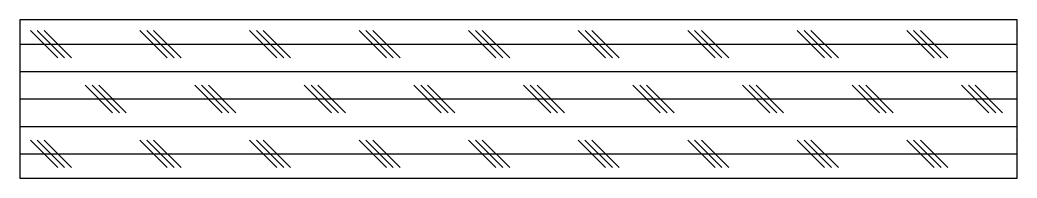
# Model space of a CAD drawing. Header units: millimetres. Extents: x 0 to 114, y 0 to 18.
import ezdxf

# ---------------------------------------------------------------- set-up
doc = ezdxf.new("R2010")
doc.units = ezdxf.units.MM
doc.header["$LTSCALE"] = 1000

msp = doc.modelspace()

# ---------------------------------------------------------------- hatches: boundary and pattern name
h = msp.add_hatch()
h.set_pattern_fill('CORK', color=250, scale=25)
h.set_pattern_definition([(360, (9, 9), (8e-16, 3.125), []), (135, (10.5625, 7.4375), (-6.25, -6.25), [4.4194, -4.4194]), (135, (11.344, 7.4375), (-6.25, -6.25), [4.4194, -4.4194]), (135, (12.125, 7.4375), (-6.25, -6.25), [4.4194, -4.4194])])
h.paths.add_polyline_path([(0, 18), (0, 0), (113.77, 0), (113.77, 18)])

# ---------------------------------------------------------------- linework, layer by layer
msp.add_lwpolyline([(0, 18), (0, 0), (113.77, 0), (113.77, 18)], close=True)

doc.saveas('drawing.dxf')
